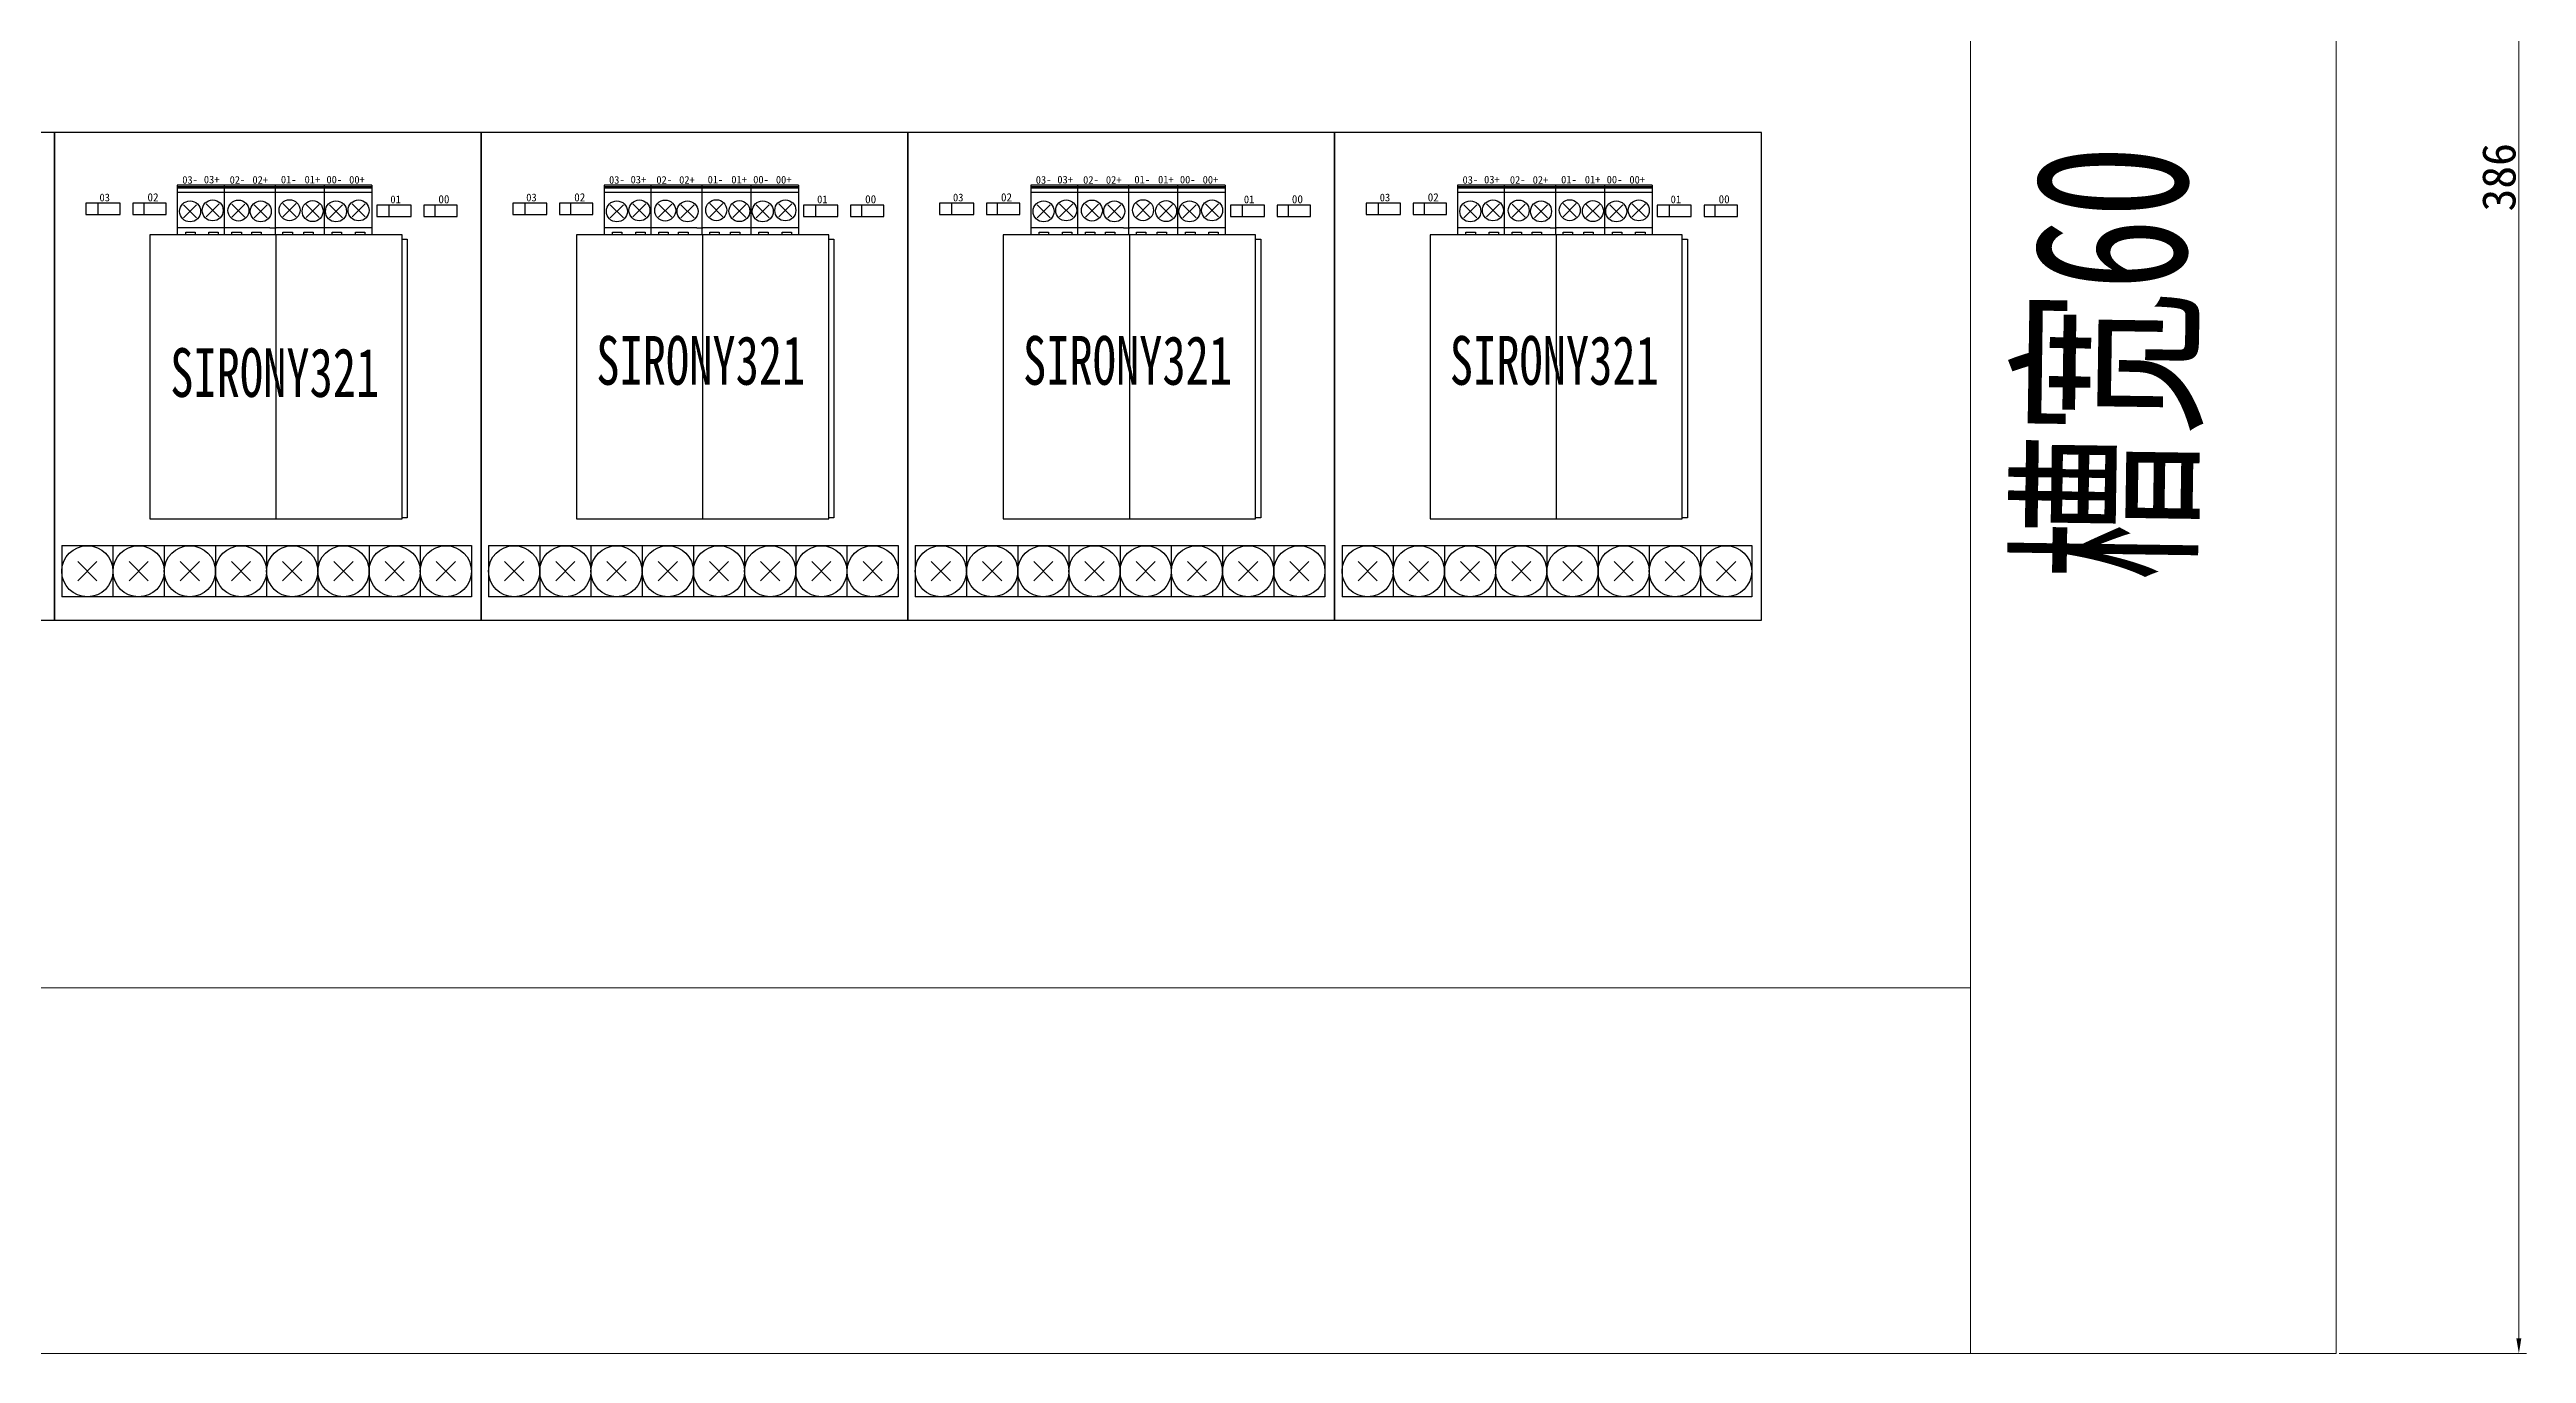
# Model space of a CAD drawing. Extents: x 38255 to 47052, y -6758 to -3353.
# Drawn here: x 44263.8 to 44670.1, y -4747.9 to -4533.9 of the extents above; entities that cross this region are included whole.
import ezdxf

# ---------------------------------------------------------------- set-up
doc = ezdxf.new("R2010")
doc.units = 0
doc.header["$MEASUREMENT"] = 0
doc.layers.add('frame', color=7, linetype='Continuous', lineweight=15)
doc.layers.add('TEXT', color=2, linetype='Continuous')
doc.layers.add('Z_OM_OUTLINE', color=7, linetype='Continuous')
doc.styles.add('ST', font='', dxfattribs={"width": 0.8, "height": 300})
doc.styles.add('宋', font='', dxfattribs={"width": 0.7})
doc.styles.get('ST').set_extended_font_data('SimSun')
doc.styles.get('宋').set_extended_font_data('SimSun')
doc.dimstyles.new('AM_ISO', dxfattribs={"dimtxt": 5.5, "dimasz": 2.5, "dimexe": 1.25, "dimexo": 0.5, "dimgap": 0.5, "dimtad": 1, "dimdsep": 46, "dimtxsty": 'Standard', "dimcen": 0, "dimclrd": 5, "dimclre": 5, "dimclrt": 1, "dimadec": 0, "dimazin": 2, "dimtp": 0.1, "dimtm": 0.1, "dimtfac": 0.71, "dimtmove": 0, "dimatfit": 3, "dimfxl": 1, "dimlwd": -1, "dimlwe": -1, "dimarcsym": 0})

# ---------------------------------------------------------------- blocks, each defined once
blk = doc.blocks.new('*D159')
at = {"layer": 'Defpoints', "color": 0, "lineweight": 0}
for p in [(44638.88, -4361.88), (44668.84, -4361.88), (44638.88, -4747.88)]:
    blk.add_point(p, dxfattribs=at)
at = {"layer": 'frame', "color": 5}
for p, q in [((44639.38, -4361.88), (44670.09, -4361.88)), ((44668.84, -4745.38), (44668.84, -4364.38)), ((44639.38, -4747.88), (44670.09, -4747.88))]:
    blk.add_line(p, q, dxfattribs=at)
at = {"layer": 'frame', "color": 5, "lineweight": 0}
for points in [[(44669.25, -4364.38), (44668.42, -4364.38), (44668.84, -4361.88)], [(44668.42, -4745.38), (44669.25, -4745.38), (44668.84, -4747.88)]]:
    blk.add_solid(points, dxfattribs=at)
at = {"layer": 'frame', "color": 1, "lineweight": 0, "insert": (44665.59, -4554.88), "char_height": 5.5, "attachment_point": 5, "rotation": 90}
blk.add_mtext('386', dxfattribs=at)

msp = doc.modelspace()

# ---------------------------------------------------------------- linework, layer by layer
at = {"lineweight": -2}
for p, q in [((44284.745, -4556.169), (44284.745, -4564.323)), ((44316.649, -4556.169), (44284.745, -4556.169)), ((44316.615, -4556.439), (44284.745, -4556.439)), ((44316.615, -4556.682), (44284.745, -4556.682)), ((44316.649, -4557.399), (44284.745, -4557.399)), ((44292.466, -4564.323), (44292.466, -4556.169)), ((44300.852, -4564.323), (44300.852, -4556.169)), ((44308.884, -4564.323), (44308.884, -4556.169)), ((44316.649, -4556.169), (44316.649, -4564.323)), ((44354.745, -4556.169), (44354.745, -4564.323)), ((44386.649, -4556.169), (44354.745, -4556.169)), ((44386.615, -4556.439), (44354.745, -4556.439)), ((44386.615, -4556.682), (44354.745, -4556.682)), ((44386.649, -4557.399), (44354.745, -4557.399)), ((44362.466, -4564.323), (44362.466, -4556.169)), ((44370.852, -4564.323), (44370.852, -4556.169)), ((44378.884, -4564.323), (44378.884, -4556.169)), ((44386.649, -4556.169), (44386.649, -4564.323)), ((44424.745, -4556.169), (44424.745, -4564.323)), ((44456.649, -4556.169), (44424.745, -4556.169)), ((44456.615, -4556.439), (44424.745, -4556.439)), ((44456.615, -4556.682), (44424.745, -4556.682)), ((44456.649, -4557.399), (44424.745, -4557.399)), ((44432.466, -4564.323), (44432.466, -4556.169)), ((44440.852, -4564.323), (44440.852, -4556.169)), ((44448.884, -4564.323), (44448.884, -4556.169)), ((44456.649, -4556.169), (44456.649, -4564.323)), ((44494.745, -4556.169), (44494.745, -4564.323)), ((44526.649, -4556.169), (44494.745, -4556.169)), ((44526.615, -4556.439), (44494.745, -4556.439)), ((44526.615, -4556.682), (44494.745, -4556.682)), ((44526.649, -4557.399), (44494.745, -4557.399)), ((44502.466, -4564.323), (44502.466, -4556.169)), ((44510.852, -4564.323), (44510.852, -4556.169)), ((44518.884, -4564.323), (44518.884, -4556.169)), ((44526.649, -4556.169), (44526.649, -4564.323)), ((44271.729, -4559.134), (44271.729, -4561.004)), ((44279.253, -4559.134), (44279.253, -4561.004)), ((44319.447, -4559.449), (44319.447, -4561.319)), ((44326.971, -4559.449), (44326.971, -4561.319)), ((44341.729, -4559.134), (44341.729, -4561.004)), ((44349.253, -4559.134), (44349.253, -4561.004)), ((44389.447, -4559.449), (44389.447, -4561.319)), ((44396.971, -4559.449), (44396.971, -4561.319)), ((44411.729, -4559.134), (44411.729, -4561.004)), ((44419.253, -4559.134), (44419.253, -4561.004)), ((44459.447, -4559.449), (44459.447, -4561.319)), ((44466.971, -4559.449), (44466.971, -4561.319)), ((44481.729, -4559.134), (44481.729, -4561.004)), ((44489.253, -4559.134), (44489.253, -4561.004)), ((44529.447, -4559.449), (44529.447, -4561.319)), ((44536.971, -4559.449), (44536.971, -4561.319)), ((44299.954, -4563.174), (44284.745, -4563.174)), ((44313.035, -4564.323), (44286.872, -4564.323)), ((44299.954, -4563.174), (44300.976, -4563.174)), ((44300.925, -4564.323), (44300.925, -4610.923)), ((44313.035, -4563.174), (44300.976, -4563.174)), ((44369.954, -4563.174), (44354.745, -4563.174)), ((44383.035, -4564.323), (44356.872, -4564.323)), ((44369.954, -4563.174), (44370.976, -4563.174)), ((44370.925, -4564.323), (44370.925, -4610.923)), ((44383.035, -4563.174), (44370.976, -4563.174)), ((44439.954, -4563.174), (44424.745, -4563.174)), ((44453.035, -4564.323), (44426.872, -4564.323)), ((44439.954, -4563.174), (44440.976, -4563.174)), ((44440.925, -4564.323), (44440.925, -4610.923)), ((44453.035, -4563.174), (44440.976, -4563.174)), ((44509.954, -4563.174), (44494.745, -4563.174)), ((44523.035, -4564.323), (44496.872, -4564.323)), ((44509.954, -4563.174), (44510.976, -4563.174)), ((44510.925, -4564.323), (44510.925, -4610.923)), ((44523.035, -4563.174), (44510.976, -4563.174)), ((44265.801, -4615.324), (44265.801, -4623.724)), ((44274.201, -4615.324), (44274.201, -4623.724)), ((44274.201, -4615.324), (44274.201, -4623.724)), ((44282.601, -4615.324), (44282.601, -4623.724)), ((44282.601, -4615.324), (44282.601, -4623.724)), ((44291.001, -4615.324), (44291.001, -4623.724)), ((44291.001, -4615.324), (44291.001, -4623.724)), ((44299.401, -4615.324), (44299.401, -4623.724)), ((44299.401, -4615.324), (44299.401, -4623.724)), ((44307.801, -4615.324), (44307.801, -4623.724)), ((44307.801, -4615.324), (44307.801, -4623.724)), ((44316.201, -4615.324), (44316.201, -4623.724)), ((44316.201, -4615.324), (44316.201, -4623.724)), ((44324.601, -4615.324), (44324.601, -4623.724)), ((44324.601, -4615.324), (44324.601, -4623.724)), ((44333.001, -4615.324), (44333.001, -4623.724)), ((44335.801, -4615.324), (44335.801, -4623.724)), ((44344.201, -4615.324), (44344.201, -4623.724)), ((44344.201, -4615.324), (44344.201, -4623.724)), ((44352.601, -4615.324), (44352.601, -4623.724)), ((44352.601, -4615.324), (44352.601, -4623.724)), ((44361.001, -4615.324), (44361.001, -4623.724)), ((44361.001, -4615.324), (44361.001, -4623.724)), ((44369.401, -4615.324), (44369.401, -4623.724)), ((44369.401, -4615.324), (44369.401, -4623.724)), ((44377.801, -4615.324), (44377.801, -4623.724)), ((44377.801, -4615.324), (44377.801, -4623.724)), ((44386.201, -4615.324), (44386.201, -4623.724)), ((44386.201, -4615.324), (44386.201, -4623.724)), ((44394.601, -4615.324), (44394.601, -4623.724)), ((44394.601, -4615.324), (44394.601, -4623.724)), ((44403.001, -4615.324), (44403.001, -4623.724)), ((44405.801, -4615.324), (44405.801, -4623.724)), ((44414.201, -4615.324), (44414.201, -4623.724)), ((44414.201, -4615.324), (44414.201, -4623.724)), ((44422.601, -4615.324), (44422.601, -4623.724)), ((44422.601, -4615.324), (44422.601, -4623.724)), ((44431.001, -4615.324), (44431.001, -4623.724)), ((44431.001, -4615.324), (44431.001, -4623.724)), ((44439.401, -4615.324), (44439.401, -4623.724)), ((44439.401, -4615.324), (44439.401, -4623.724)), ((44447.801, -4615.324), (44447.801, -4623.724)), ((44447.801, -4615.324), (44447.801, -4623.724)), ((44456.201, -4615.324), (44456.201, -4623.724)), ((44456.201, -4615.324), (44456.201, -4623.724)), ((44464.601, -4615.324), (44464.601, -4623.724)), ((44464.601, -4615.324), (44464.601, -4623.724)), ((44473.001, -4615.324), (44473.001, -4623.724)), ((44475.801, -4615.324), (44475.801, -4623.724)), ((44484.201, -4615.324), (44484.201, -4623.724)), ((44484.201, -4615.324), (44484.201, -4623.724)), ((44492.601, -4615.324), (44492.601, -4623.724)), ((44492.601, -4615.324), (44492.601, -4623.724)), ((44501.001, -4615.324), (44501.001, -4623.724)), ((44501.001, -4615.324), (44501.001, -4623.724)), ((44509.401, -4615.324), (44509.401, -4623.724)), ((44509.401, -4615.324), (44509.401, -4623.724)), ((44517.801, -4615.324), (44517.801, -4623.724)), ((44517.801, -4615.324), (44517.801, -4623.724)), ((44526.201, -4615.324), (44526.201, -4623.724)), ((44526.201, -4615.324), (44526.201, -4623.724)), ((44534.601, -4615.324), (44534.601, -4623.724)), ((44534.601, -4615.324), (44534.601, -4623.724)), ((44543.001, -4615.324), (44543.001, -4623.724))]:
    msp.add_line(p, q, dxfattribs=at)
for points in [[(44264.582, -4547.547), (44194.582, -4547.547), (44194.582, -4627.547), (44264.582, -4627.547)], [(44334.582, -4547.547), (44264.582, -4547.547), (44264.582, -4627.547), (44334.582, -4627.547)], [(44404.582, -4547.547), (44334.582, -4547.547), (44334.582, -4627.547), (44404.582, -4627.547)], [(44474.582, -4547.547), (44404.582, -4547.547), (44404.582, -4627.547), (44474.582, -4627.547)], [(44544.582, -4547.547), (44474.582, -4547.547), (44474.582, -4627.547), (44544.582, -4627.547)], [(44275.38, -4559.134), (44269.77, -4559.134), (44269.77, -4561.004), (44275.38, -4561.004)], [(44282.932, -4559.134), (44277.466, -4559.134), (44277.466, -4561.004), (44282.932, -4561.004)], [(44323.098, -4559.449), (44317.488, -4559.449), (44317.488, -4561.319), (44323.098, -4561.319)], [(44330.65, -4559.449), (44325.184, -4559.449), (44325.184, -4561.319), (44330.65, -4561.319)], [(44345.38, -4559.134), (44339.77, -4559.134), (44339.77, -4561.004), (44345.38, -4561.004)], [(44352.932, -4559.134), (44347.466, -4559.134), (44347.466, -4561.004), (44352.932, -4561.004)], [(44393.098, -4559.449), (44387.488, -4559.449), (44387.488, -4561.319), (44393.098, -4561.319)], [(44400.65, -4559.449), (44395.184, -4559.449), (44395.184, -4561.319), (44400.65, -4561.319)], [(44415.38, -4559.134), (44409.77, -4559.134), (44409.77, -4561.004), (44415.38, -4561.004)], [(44422.932, -4559.134), (44417.466, -4559.134), (44417.466, -4561.004), (44422.932, -4561.004)], [(44463.098, -4559.449), (44457.488, -4559.449), (44457.488, -4561.319), (44463.098, -4561.319)], [(44470.65, -4559.449), (44465.184, -4559.449), (44465.184, -4561.319), (44470.65, -4561.319)], [(44485.38, -4559.134), (44479.77, -4559.134), (44479.77, -4561.004), (44485.38, -4561.004)], [(44492.932, -4559.134), (44487.466, -4559.134), (44487.466, -4561.004), (44492.932, -4561.004)], [(44533.098, -4559.449), (44527.488, -4559.449), (44527.488, -4561.319), (44533.098, -4561.319)], [(44540.65, -4559.449), (44535.184, -4559.449), (44535.184, -4561.319), (44540.65, -4561.319)], [(44321.607, -4564.323), (44280.243, -4564.323), (44280.243, -4610.923), (44321.607, -4610.923)], [(44287.672, -4564.323), (44286.13, -4564.323), (44286.13, -4563.88), (44287.672, -4563.88)], [(44291.479, -4564.323), (44289.937, -4564.323), (44289.937, -4563.88), (44291.479, -4563.88)], [(44295.26, -4564.323), (44293.718, -4564.323), (44293.718, -4563.88), (44295.26, -4563.88)], [(44298.52, -4564.323), (44296.978, -4564.323), (44296.978, -4563.88), (44298.52, -4563.88)], [(44303.629, -4564.323), (44302.086, -4564.323), (44302.086, -4563.88), (44303.629, -4563.88)], [(44307.022, -4564.323), (44305.479, -4564.323), (44305.479, -4563.88), (44307.022, -4563.88)], [(44311.691, -4564.323), (44310.149, -4564.323), (44310.149, -4563.88), (44311.691, -4563.88)], [(44315.505, -4564.323), (44313.963, -4564.323), (44313.963, -4563.88), (44315.505, -4563.88)], [(44321.607, -4565.025), (44322.459, -4565.025), (44322.459, -4610.778), (44321.607, -4610.778)], [(44391.607, -4564.323), (44350.243, -4564.323), (44350.243, -4610.923), (44391.607, -4610.923)], [(44357.672, -4564.323), (44356.13, -4564.323), (44356.13, -4563.88), (44357.672, -4563.88)], [(44361.479, -4564.323), (44359.937, -4564.323), (44359.937, -4563.88), (44361.479, -4563.88)], [(44365.26, -4564.323), (44363.718, -4564.323), (44363.718, -4563.88), (44365.26, -4563.88)], [(44368.52, -4564.323), (44366.978, -4564.323), (44366.978, -4563.88), (44368.52, -4563.88)], [(44373.629, -4564.323), (44372.086, -4564.323), (44372.086, -4563.88), (44373.629, -4563.88)], [(44377.022, -4564.323), (44375.479, -4564.323), (44375.479, -4563.88), (44377.022, -4563.88)], [(44381.691, -4564.323), (44380.149, -4564.323), (44380.149, -4563.88), (44381.691, -4563.88)], [(44385.505, -4564.323), (44383.963, -4564.323), (44383.963, -4563.88), (44385.505, -4563.88)], [(44391.607, -4565.025), (44392.459, -4565.025), (44392.459, -4610.778), (44391.607, -4610.778)], [(44461.607, -4564.323), (44420.243, -4564.323), (44420.243, -4610.923), (44461.607, -4610.923)], [(44427.672, -4564.323), (44426.13, -4564.323), (44426.13, -4563.88), (44427.672, -4563.88)], [(44431.479, -4564.323), (44429.937, -4564.323), (44429.937, -4563.88), (44431.479, -4563.88)], [(44435.26, -4564.323), (44433.718, -4564.323), (44433.718, -4563.88), (44435.26, -4563.88)], [(44438.52, -4564.323), (44436.978, -4564.323), (44436.978, -4563.88), (44438.52, -4563.88)], [(44443.629, -4564.323), (44442.086, -4564.323), (44442.086, -4563.88), (44443.629, -4563.88)], [(44447.022, -4564.323), (44445.479, -4564.323), (44445.479, -4563.88), (44447.022, -4563.88)], [(44451.691, -4564.323), (44450.149, -4564.323), (44450.149, -4563.88), (44451.691, -4563.88)], [(44455.505, -4564.323), (44453.963, -4564.323), (44453.963, -4563.88), (44455.505, -4563.88)], [(44461.607, -4565.025), (44462.459, -4565.025), (44462.459, -4610.778), (44461.607, -4610.778)], [(44531.607, -4564.323), (44490.243, -4564.323), (44490.243, -4610.923), (44531.607, -4610.923)], [(44497.672, -4564.323), (44496.13, -4564.323), (44496.13, -4563.88), (44497.672, -4563.88)], [(44501.479, -4564.323), (44499.937, -4564.323), (44499.937, -4563.88), (44501.479, -4563.88)], [(44505.26, -4564.323), (44503.718, -4564.323), (44503.718, -4563.88), (44505.26, -4563.88)], [(44508.52, -4564.323), (44506.978, -4564.323), (44506.978, -4563.88), (44508.52, -4563.88)], [(44513.629, -4564.323), (44512.086, -4564.323), (44512.086, -4563.88), (44513.629, -4563.88)], [(44517.022, -4564.323), (44515.479, -4564.323), (44515.479, -4563.88), (44517.022, -4563.88)], [(44521.691, -4564.323), (44520.149, -4564.323), (44520.149, -4563.88), (44521.691, -4563.88)], [(44525.505, -4564.323), (44523.963, -4564.323), (44523.963, -4563.88), (44525.505, -4563.88)], [(44531.607, -4565.025), (44532.459, -4565.025), (44532.459, -4610.778), (44531.607, -4610.778)]]:
    msp.add_lwpolyline(points, close=True, dxfattribs=at)
at = {"layer": 'frame', "lineweight": 0}
for p, q in [((44578.884, -4421.876), (44578.884, -4747.876)), ((43305.76, -4687.876), (44578.884, -4687.876))]:
    msp.add_line(p, q, dxfattribs=at)
msp.add_lwpolyline([(44638.884, -4361.876), (41758.884, -4361.876), (41758.884, -4747.876), (44638.884, -4747.876)], close=True, dxfattribs=at)
at = {"layer": 'Z_OM_OUTLINE'}
for p, q in [((44287.92, -4561.542), (44285.775, -4559.396)), ((44285.775, -4561.542), (44287.92, -4559.396)), ((44291.625, -4561.384), (44289.48, -4559.239)), ((44289.48, -4561.384), (44291.625, -4559.239)), ((44295.853, -4561.41), (44293.707, -4559.264)), ((44293.707, -4561.41), (44295.853, -4559.264)), ((44299.515, -4561.548), (44297.37, -4559.402)), ((44297.37, -4561.548), (44299.515, -4559.402)), ((44302.086, -4561.35), (44304.232, -4559.205)), ((44304.232, -4561.35), (44302.086, -4559.205)), ((44305.875, -4561.503), (44308.02, -4559.358)), ((44308.02, -4561.503), (44305.875, -4559.358)), ((44309.707, -4561.542), (44311.853, -4559.396)), ((44311.853, -4561.542), (44309.707, -4559.396)), ((44313.412, -4561.384), (44315.557, -4559.239)), ((44315.557, -4561.384), (44313.412, -4559.239)), ((44355.775, -4561.542), (44357.92, -4559.396)), ((44357.92, -4561.542), (44355.775, -4559.396)), ((44359.48, -4561.384), (44361.625, -4559.239)), ((44361.625, -4561.384), (44359.48, -4559.239)), ((44363.707, -4561.41), (44365.853, -4559.264)), ((44365.853, -4561.41), (44363.707, -4559.264)), ((44367.37, -4561.548), (44369.515, -4559.402)), ((44369.515, -4561.548), (44367.37, -4559.402)), ((44372.086, -4561.35), (44374.232, -4559.205)), ((44374.232, -4561.35), (44372.086, -4559.205)), ((44375.875, -4561.503), (44378.02, -4559.358)), ((44378.02, -4561.503), (44375.875, -4559.358)), ((44379.707, -4561.542), (44381.853, -4559.396)), ((44381.853, -4561.542), (44379.707, -4559.396)), ((44383.412, -4561.384), (44385.557, -4559.239)), ((44385.557, -4561.384), (44383.412, -4559.239)), ((44427.92, -4561.542), (44425.775, -4559.396)), ((44425.775, -4561.542), (44427.92, -4559.396)), ((44431.625, -4561.384), (44429.48, -4559.239)), ((44429.48, -4561.384), (44431.625, -4559.239)), ((44435.853, -4561.41), (44433.707, -4559.264)), ((44433.707, -4561.41), (44435.853, -4559.264)), ((44439.515, -4561.548), (44437.37, -4559.402)), ((44437.37, -4561.548), (44439.515, -4559.402)), ((44444.232, -4561.35), (44442.086, -4559.205)), ((44442.086, -4561.35), (44444.232, -4559.205)), ((44448.02, -4561.503), (44445.875, -4559.358)), ((44445.875, -4561.503), (44448.02, -4559.358)), ((44451.853, -4561.542), (44449.707, -4559.396)), ((44449.707, -4561.542), (44451.853, -4559.396)), ((44455.557, -4561.384), (44453.412, -4559.239)), ((44453.412, -4561.384), (44455.557, -4559.239)), ((44497.92, -4561.542), (44495.775, -4559.396)), ((44495.775, -4561.542), (44497.92, -4559.396)), ((44501.625, -4561.384), (44499.48, -4559.239)), ((44499.48, -4561.384), (44501.625, -4559.239)), ((44505.853, -4561.41), (44503.707, -4559.264)), ((44503.707, -4561.41), (44505.853, -4559.264)), ((44509.515, -4561.548), (44507.37, -4559.402)), ((44507.37, -4561.548), (44509.515, -4559.402)), ((44514.232, -4561.35), (44512.086, -4559.205)), ((44512.086, -4561.35), (44514.232, -4559.205)), ((44518.02, -4561.503), (44515.875, -4559.358)), ((44515.875, -4561.503), (44518.02, -4559.358)), ((44521.853, -4561.542), (44519.707, -4559.396)), ((44519.707, -4561.542), (44521.853, -4559.396)), ((44525.557, -4561.384), (44523.412, -4559.239)), ((44523.412, -4561.384), (44525.557, -4559.239)), ((44316.615, -4563.174), (44307.306, -4563.174)), ((44386.615, -4563.174), (44377.306, -4563.174)), ((44456.615, -4563.174), (44447.306, -4563.174)), ((44526.615, -4563.174), (44517.306, -4563.174)), ((44265.801, -4615.324), (44274.201, -4615.324)), ((44274.201, -4615.324), (44282.601, -4615.324)), ((44282.601, -4615.324), (44291.001, -4615.324)), ((44291.001, -4615.324), (44299.401, -4615.324)), ((44299.401, -4615.324), (44307.801, -4615.324)), ((44307.801, -4615.324), (44316.201, -4615.324)), ((44316.201, -4615.324), (44324.601, -4615.324)), ((44324.601, -4615.324), (44333.001, -4615.324)), ((44335.801, -4615.324), (44344.201, -4615.324)), ((44344.201, -4615.324), (44352.601, -4615.324)), ((44352.601, -4615.324), (44361.001, -4615.324)), ((44361.001, -4615.324), (44369.401, -4615.324)), ((44369.401, -4615.324), (44377.801, -4615.324)), ((44377.801, -4615.324), (44386.201, -4615.324)), ((44386.201, -4615.324), (44394.601, -4615.324)), ((44394.601, -4615.324), (44403.001, -4615.324)), ((44405.801, -4615.324), (44414.201, -4615.324)), ((44414.201, -4615.324), (44422.601, -4615.324)), ((44422.601, -4615.324), (44431.001, -4615.324)), ((44431.001, -4615.324), (44439.401, -4615.324)), ((44439.401, -4615.324), (44447.801, -4615.324)), ((44447.801, -4615.324), (44456.201, -4615.324)), ((44456.201, -4615.324), (44464.601, -4615.324)), ((44464.601, -4615.324), (44473.001, -4615.324)), ((44475.801, -4615.324), (44484.201, -4615.324)), ((44484.201, -4615.324), (44492.601, -4615.324)), ((44492.601, -4615.324), (44501.001, -4615.324)), ((44501.001, -4615.324), (44509.401, -4615.324)), ((44509.401, -4615.324), (44517.801, -4615.324)), ((44517.801, -4615.324), (44526.201, -4615.324)), ((44526.201, -4615.324), (44534.601, -4615.324)), ((44534.601, -4615.324), (44543.001, -4615.324)), ((44268.429, -4621.097), (44271.574, -4617.951)), ((44271.574, -4621.097), (44268.429, -4617.951)), ((44276.829, -4621.097), (44279.974, -4617.951)), ((44279.974, -4621.097), (44276.829, -4617.951)), ((44285.229, -4621.097), (44288.374, -4617.951)), ((44288.374, -4621.097), (44285.229, -4617.951)), ((44293.629, -4621.097), (44296.774, -4617.951)), ((44296.774, -4621.097), (44293.629, -4617.951)), ((44302.029, -4621.097), (44305.174, -4617.951)), ((44305.174, -4621.097), (44302.029, -4617.951)), ((44310.429, -4621.097), (44313.574, -4617.951)), ((44313.574, -4621.097), (44310.429, -4617.951)), ((44318.829, -4621.097), (44321.974, -4617.951)), ((44321.974, -4621.097), (44318.829, -4617.951)), ((44327.229, -4621.097), (44330.374, -4617.951)), ((44330.374, -4621.097), (44327.229, -4617.951)), ((44338.429, -4621.097), (44341.574, -4617.951)), ((44341.574, -4621.097), (44338.429, -4617.951)), ((44346.829, -4621.097), (44349.974, -4617.951)), ((44349.974, -4621.097), (44346.829, -4617.951)), ((44355.229, -4621.097), (44358.374, -4617.951)), ((44358.374, -4621.097), (44355.229, -4617.951)), ((44363.629, -4621.097), (44366.774, -4617.951)), ((44366.774, -4621.097), (44363.629, -4617.951)), ((44372.029, -4621.097), (44375.174, -4617.951)), ((44375.174, -4621.097), (44372.029, -4617.951)), ((44380.429, -4621.097), (44383.574, -4617.951)), ((44383.574, -4621.097), (44380.429, -4617.951)), ((44388.829, -4621.097), (44391.974, -4617.951)), ((44391.974, -4621.097), (44388.829, -4617.951)), ((44397.229, -4621.097), (44400.374, -4617.951)), ((44400.374, -4621.097), (44397.229, -4617.951)), ((44411.574, -4621.097), (44408.429, -4617.951)), ((44408.429, -4621.097), (44411.574, -4617.951)), ((44419.974, -4621.097), (44416.829, -4617.951)), ((44416.829, -4621.097), (44419.974, -4617.951)), ((44428.374, -4621.097), (44425.229, -4617.951)), ((44425.229, -4621.097), (44428.374, -4617.951)), ((44436.774, -4621.097), (44433.629, -4617.951)), ((44433.629, -4621.097), (44436.774, -4617.951)), ((44445.174, -4621.097), (44442.029, -4617.951)), ((44442.029, -4621.097), (44445.174, -4617.951)), ((44453.574, -4621.097), (44450.429, -4617.951)), ((44450.429, -4621.097), (44453.574, -4617.951)), ((44461.974, -4621.097), (44458.829, -4617.951)), ((44458.829, -4621.097), (44461.974, -4617.951)), ((44470.374, -4621.097), (44467.229, -4617.951)), ((44467.229, -4621.097), (44470.374, -4617.951)), ((44481.574, -4621.097), (44478.429, -4617.951)), ((44478.429, -4621.097), (44481.574, -4617.951)), ((44489.974, -4621.097), (44486.829, -4617.951)), ((44486.829, -4621.097), (44489.974, -4617.951)), ((44498.374, -4621.097), (44495.229, -4617.951)), ((44495.229, -4621.097), (44498.374, -4617.951)), ((44506.774, -4621.097), (44503.629, -4617.951)), ((44503.629, -4621.097), (44506.774, -4617.951)), ((44515.174, -4621.097), (44512.029, -4617.951)), ((44512.029, -4621.097), (44515.174, -4617.951)), ((44523.574, -4621.097), (44520.429, -4617.951)), ((44520.429, -4621.097), (44523.574, -4617.951)), ((44531.974, -4621.097), (44528.829, -4617.951)), ((44528.829, -4621.097), (44531.974, -4617.951)), ((44540.374, -4621.097), (44537.229, -4617.951)), ((44537.229, -4621.097), (44540.374, -4617.951)), ((44274.201, -4623.724), (44265.801, -4623.724)), ((44282.601, -4623.724), (44274.201, -4623.724)), ((44291.001, -4623.724), (44282.601, -4623.724)), ((44299.401, -4623.724), (44291.001, -4623.724)), ((44307.801, -4623.724), (44299.401, -4623.724)), ((44316.201, -4623.724), (44307.801, -4623.724)), ((44324.601, -4623.724), (44316.201, -4623.724)), ((44333.001, -4623.724), (44324.601, -4623.724)), ((44344.201, -4623.724), (44335.801, -4623.724)), ((44352.601, -4623.724), (44344.201, -4623.724)), ((44361.001, -4623.724), (44352.601, -4623.724)), ((44369.401, -4623.724), (44361.001, -4623.724)), ((44377.801, -4623.724), (44369.401, -4623.724)), ((44386.201, -4623.724), (44377.801, -4623.724)), ((44394.601, -4623.724), (44386.201, -4623.724)), ((44403.001, -4623.724), (44394.601, -4623.724)), ((44414.201, -4623.724), (44405.801, -4623.724)), ((44422.601, -4623.724), (44414.201, -4623.724)), ((44431.001, -4623.724), (44422.601, -4623.724)), ((44439.401, -4623.724), (44431.001, -4623.724)), ((44447.801, -4623.724), (44439.401, -4623.724)), ((44456.201, -4623.724), (44447.801, -4623.724)), ((44464.601, -4623.724), (44456.201, -4623.724)), ((44473.001, -4623.724), (44464.601, -4623.724)), ((44484.201, -4623.724), (44475.801, -4623.724)), ((44492.601, -4623.724), (44484.201, -4623.724)), ((44501.001, -4623.724), (44492.601, -4623.724)), ((44509.401, -4623.724), (44501.001, -4623.724)), ((44517.801, -4623.724), (44509.401, -4623.724)), ((44526.201, -4623.724), (44517.801, -4623.724)), ((44534.601, -4623.724), (44526.201, -4623.724)), ((44543.001, -4623.724), (44534.601, -4623.724))]:
    msp.add_line(p, q, dxfattribs=at)
for centre, radius in [((44290.552, -4560.311), 1.722), ((44294.78, -4560.337), 1.722), ((44303.159, -4560.277), 1.722), ((44314.485, -4560.311), 1.722), ((44360.552, -4560.311), 1.722), ((44364.78, -4560.337), 1.722), ((44373.159, -4560.277), 1.722), ((44384.485, -4560.311), 1.722), ((44430.552, -4560.311), 1.722), ((44434.78, -4560.337), 1.722), ((44443.159, -4560.277), 1.722), ((44454.485, -4560.311), 1.722), ((44500.552, -4560.311), 1.722), ((44504.78, -4560.337), 1.722), ((44513.159, -4560.277), 1.722), ((44524.485, -4560.311), 1.722), ((44286.848, -4560.469), 1.722), ((44298.442, -4560.475), 1.722), ((44306.948, -4560.431), 1.722), ((44310.78, -4560.469), 1.722), ((44356.848, -4560.469), 1.722), ((44368.442, -4560.475), 1.722), ((44376.948, -4560.431), 1.722), ((44380.78, -4560.469), 1.722), ((44426.848, -4560.469), 1.722), ((44438.442, -4560.475), 1.722), ((44446.948, -4560.431), 1.722), ((44450.78, -4560.469), 1.722), ((44496.848, -4560.469), 1.722), ((44508.442, -4560.475), 1.722), ((44516.948, -4560.431), 1.722), ((44520.78, -4560.469), 1.722), ((44270.001, -4619.524), 4.197), ((44278.401, -4619.524), 4.197), ((44286.801, -4619.524), 4.197), ((44295.201, -4619.524), 4.197), ((44303.601, -4619.524), 4.197), ((44312.001, -4619.524), 4.197), ((44320.401, -4619.524), 4.197), ((44328.801, -4619.524), 4.197), ((44340.001, -4619.524), 4.197), ((44348.401, -4619.524), 4.197), ((44356.801, -4619.524), 4.197), ((44365.201, -4619.524), 4.197), ((44373.601, -4619.524), 4.197), ((44382.001, -4619.524), 4.197), ((44390.401, -4619.524), 4.197), ((44398.801, -4619.524), 4.197), ((44410.001, -4619.524), 4.197), ((44418.401, -4619.524), 4.197), ((44426.801, -4619.524), 4.197), ((44435.201, -4619.524), 4.197), ((44443.601, -4619.524), 4.197), ((44452.001, -4619.524), 4.197), ((44460.401, -4619.524), 4.197), ((44468.801, -4619.524), 4.197), ((44480.001, -4619.524), 4.197), ((44488.401, -4619.524), 4.197), ((44496.801, -4619.524), 4.197), ((44505.201, -4619.524), 4.197), ((44513.601, -4619.524), 4.197), ((44522.001, -4619.524), 4.197), ((44530.401, -4619.524), 4.197), ((44538.801, -4619.524), 4.197)]:
    msp.add_circle(centre, radius, dxfattribs=at)

# ---------------------------------------------------------------- texts
at = {"lineweight": -2, "attachment_point": 3}
for s, insert, char_height, width in [('{\\fSimHei|b0|i0|c134|p2;03}', (44273.705, -4557.557), 1.26651, 0.55365), ('{\\fSimHei|b0|i0|c134|p2;02}', (44281.673, -4557.497), 1.33619, 0.58411), ('03-', (44288.123, -4554.683), 1.2524, 1.19157), ('03+', (44291.663, -4554.633), 1.2524, 1.19157), ('02-', (44295.891, -4554.683), 1.2524, 1.19157), ('02+', (44299.628, -4554.683), 1.2524, 1.19157), ('01-', (44304.299, -4554.633), 1.2524, 1.19157), ('01+', (44308.183, -4554.633), 1.2524, 1.19157), ('00-', (44311.772, -4554.633), 1.2524, 1.19157), ('00+', (44315.496, -4554.658), 1.2524, 1.19157), ('{\\fSimHei|b0|i0|c134|p2;01}', (44321.422, -4557.872), 1.26651, 0.55365), ('{\\fSimHei|b0|i0|c134|p2;00}', (44329.39, -4557.812), 1.33619, 0.58411), ('{\\fSimHei|b0|i0|c134|p2;03}', (44343.705, -4557.557), 1.26651, 0.55365), ('{\\fSimHei|b0|i0|c134|p2;02}', (44351.673, -4557.497), 1.33619, 0.58411), ('03-', (44358.123, -4554.683), 1.2524, 1.19157), ('03+', (44361.663, -4554.633), 1.2524, 1.19157), ('02-', (44365.891, -4554.683), 1.2524, 1.19157), ('02+', (44369.628, -4554.683), 1.2524, 1.19157), ('01-', (44374.299, -4554.633), 1.2524, 1.19157), ('01+', (44378.183, -4554.633), 1.2524, 1.19157), ('00-', (44381.772, -4554.633), 1.2524, 1.19157), ('00+', (44385.496, -4554.658), 1.2524, 1.19157), ('{\\fSimHei|b0|i0|c134|p2;01}', (44391.422, -4557.872), 1.26651, 0.55365), ('{\\fSimHei|b0|i0|c134|p2;00}', (44399.39, -4557.812), 1.33619, 0.58411), ('{\\fSimHei|b0|i0|c134|p2;03}', (44413.705, -4557.557), 1.26651, 0.55365), ('{\\fSimHei|b0|i0|c134|p2;02}', (44421.673, -4557.497), 1.33619, 0.58411), ('03-', (44428.123, -4554.683), 1.2524, 1.19157), ('03+', (44431.663, -4554.633), 1.2524, 1.19157), ('02-', (44435.891, -4554.683), 1.2524, 1.19157), ('02+', (44439.628, -4554.683), 1.2524, 1.19157), ('01-', (44444.299, -4554.633), 1.2524, 1.19157), ('01+', (44448.183, -4554.633), 1.2524, 1.19157), ('00-', (44451.772, -4554.633), 1.2524, 1.19157), ('00+', (44455.496, -4554.658), 1.2524, 1.19157), ('{\\fSimHei|b0|i0|c134|p2;01}', (44461.422, -4557.872), 1.26651, 0.55365), ('{\\fSimHei|b0|i0|c134|p2;00}', (44469.39, -4557.812), 1.33619, 0.58411), ('{\\fSimHei|b0|i0|c134|p2;03}', (44483.705, -4557.557), 1.26651, 0.55365), ('{\\fSimHei|b0|i0|c134|p2;02}', (44491.673, -4557.497), 1.33619, 0.58411), ('03-', (44498.123, -4554.683), 1.2524, 1.19157), ('03+', (44501.663, -4554.633), 1.2524, 1.19157), ('02-', (44505.891, -4554.683), 1.2524, 1.19157), ('02+', (44509.628, -4554.683), 1.2524, 1.19157), ('01-', (44514.299, -4554.633), 1.2524, 1.19157), ('01+', (44518.183, -4554.633), 1.2524, 1.19157), ('00-', (44521.772, -4554.633), 1.2524, 1.19157), ('00+', (44525.496, -4554.658), 1.2524, 1.19157), ('{\\fSimHei|b0|i0|c134|p2;01}', (44531.422, -4557.872), 1.26651, 0.55365), ('{\\fSimHei|b0|i0|c134|p2;00}', (44539.39, -4557.812), 1.33619, 0.58411)]:
    msp.add_mtext(s, dxfattribs=dict(at, insert=insert, char_height=char_height, width=width))
at = {"lineweight": 0, "char_height": 8, "width": 74.35448, "attachment_point": 3, "style": '宋'}
for insert in [(44317.878, -4582.92), (44387.766, -4580.923), (44457.766, -4580.923), (44527.766, -4580.923)]:
    msp.add_mtext('SIRONY321', dxfattribs=dict(at, insert=insert))
at = {"layer": 'TEXT', "color": 0, "style": 'ST', "width": 0.7}
msp.add_text('槽宽60', height=24.9787, rotation=89.15748, dxfattribs=at).set_placement((44613.474, -4621.299))

# ---------------------------------------------------------------- dimensions: what is measured, and where the dimension line sits
at = {"layer": 'frame', "lineweight": 0}
dim = msp.add_linear_dim(base=(44668.837, -4361.876), p1=(44638.884, -4747.876), p2=(44638.884, -4361.876), angle=90, dimstyle='AM_ISO', dxfattribs=at)
dim.commit()
dim.dimension.update_dxf_attribs({"geometry": '*D159', "text_midpoint": (44665.587, -4554.876)})

doc.saveas('drawing.dxf')
